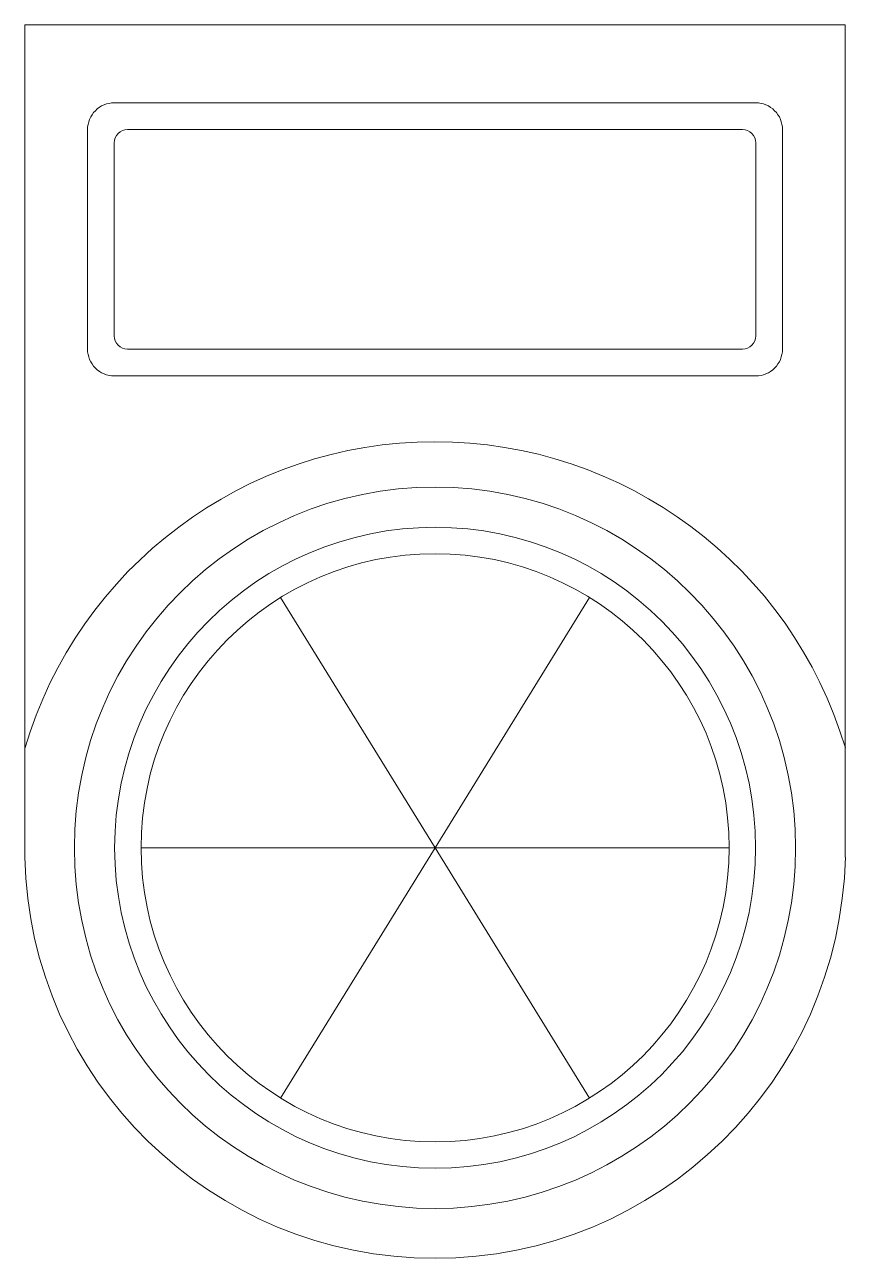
# Model space of a CAD drawing. Header units: inches. Extents: x 0 to 35, y 0 to 52.5.
import ezdxf
from ezdxf.enums import TextEntityAlignment as Align

# ---------------------------------------------------------------- set-up
doc = ezdxf.new("R2010")
doc.units = ezdxf.units.IN
doc.linetypes.add('HIDDEN2', pattern=[4.7625, 3.175, -1.5875])
doc.layers.add('01', color=7, linetype='HIDDEN2')
doc.layers.add('DIMENSION', color=4, linetype='Continuous')
doc.layers.add('07', color=5, linetype='Continuous', lineweight=5)
doc.styles.add('Arial-Black', font='txt')

# ---------------------------------------------------------------- blocks, each defined once
blk = doc.blocks.new('Den Bao - TC _ Phase - S')
at = {"layer": '01', "color": 4, "linetype": 'Continuous', "lineweight": 5, "ltscale": 5}
blk.add_lwpolyline([(1577.03, 3244.857), (1603.215, 3244.857, 0.414214), (1603.785, 3245.426), (1603.785, 3253.636, 0.414214), (1603.215, 3254.205), (1577.03, 3254.205, 0.414214), (1576.461, 3253.636), (1576.461, 3245.426, 0.414214)], format="xyb", close=True, dxfattribs=at)
at = {"layer": '07', "color": 171, "linetype": 'Continuous', "lineweight": 5}
for p, q in [((1572.645, 3258.672), (1607.6, 3258.672)), ((1572.645, 3223.217), (1572.645, 3258.672)), ((1607.6, 3223.217), (1607.6, 3258.672))]:
    blk.add_line(p, q, dxfattribs=at)
at = {"layer": '07', "color": 2, "linetype": 'Continuous', "lineweight": 5, "ltscale": 3}
for p, q in [((1583.541, 3234.276), (1590.123, 3223.622)), ((1596.704, 3234.276), (1590.123, 3223.622)), ((1590.123, 3223.622), (1577.599, 3223.622)), ((1583.541, 3212.967), (1590.123, 3223.622)), ((1596.704, 3212.967), (1590.123, 3223.622)), ((1590.127, 3223.622), (1602.651, 3223.622))]:
    blk.add_line(p, q, dxfattribs=at)
at = {"layer": '07', "color": 6, "linetype": 'Continuous', "lineweight": 5, "ltscale": 3}
blk.add_lwpolyline([(1576.461, 3243.718), (1603.785, 3243.718, 0.414214), (1604.923, 3244.857), (1604.923, 3254.205, 0.414214), (1603.785, 3255.344), (1576.461, 3255.344, 0.414214), (1575.322, 3254.205), (1575.322, 3244.857, 0.414214)], format="xyb", close=True, dxfattribs=at)
at = {"layer": '07', "color": 2, "linetype": 'Continuous', "lineweight": 5, "ltscale": 3}
blk.add_circle((1590.127, 3223.622), 12.524, dxfattribs=at)
at = {"layer": '07', "color": 171, "linetype": 'Continuous', "lineweight": 5}
for centre, radius, start, end in [((1590.128, 3222.688), 18.227, 16.5388, 163.5693), ((1590.123, 3223.622), 17.482, 181.3264, 358.6736)]:
    blk.add_arc(centre, radius, start, end, dxfattribs=at)
at = {"layer": 'DIMENSION', "color": 133, "linetype": 'Continuous', "lineweight": 5}
for centre, radius in [((1590.123, 3223.622), 15.359), ((1590.127, 3223.622), 13.649)]:
    blk.add_circle(centre, radius, dxfattribs=at)
at = {"layer": '01', "color": 2, "linetype": 'Continuous', "lineweight": 5, "style": 'Arial-Black'}
blk.add_attdef('T-SP', text='', height=3, dxfattribs=at).set_placement((1590.41, 3247.572), align=Align.CENTER)

msp = doc.modelspace()

# ---------------------------------------------------------------- block references
msp.add_blockref('Den Bao - TC _ Phase - S', (-1572.645, -3206.14))

doc.saveas('drawing.dxf')
